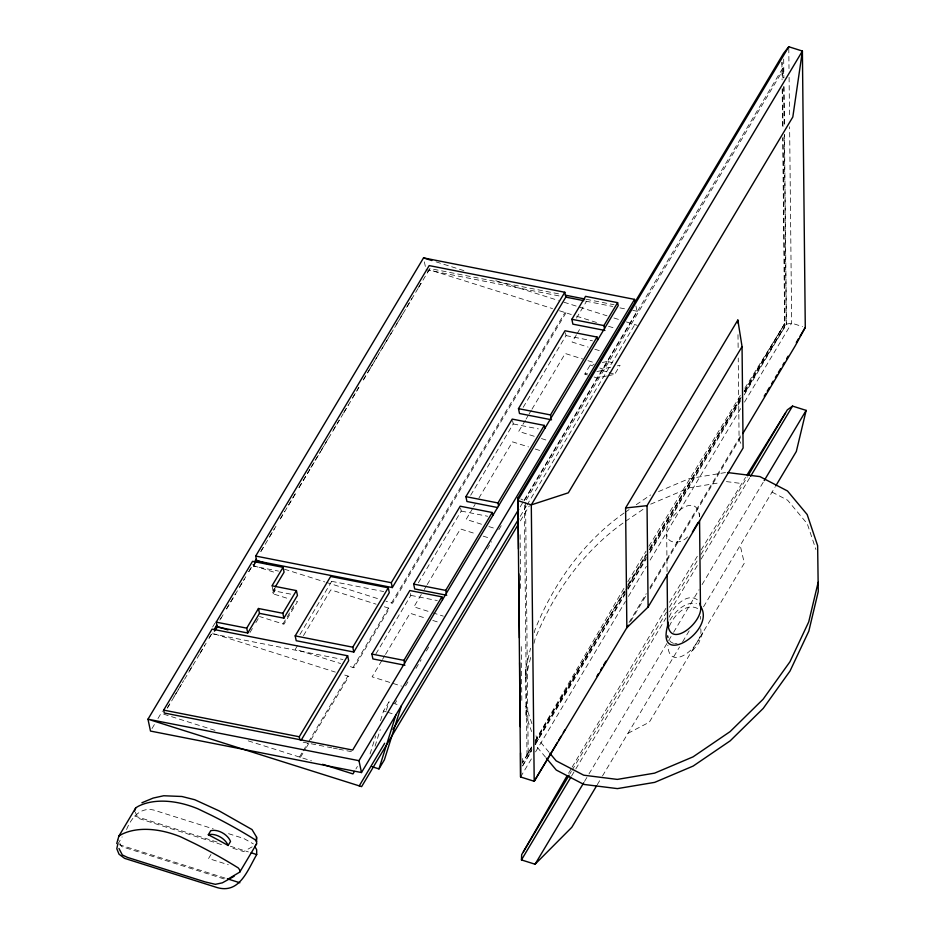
<?xml version="1.0" encoding="UTF-8"?>
<svg xmlns="http://www.w3.org/2000/svg" width="935" height="935" viewBox="0 0 935 935"><rect width="100%" height="100%" fill="white"/><g stroke="black" fill="none" stroke-linecap="round" stroke-linejoin="round"><path stroke-width="0.7" stroke-dasharray="4.67 3.51" d="M667.076 571.566L666.69 534.142C663.196 518.715 696.715 489.18 699.52 516.447M699.345 516.471L699.485 513.56M700.327 619.262L700.479 616.364M700.689 628.729C704.394 644.916 668.876 674.24 667.847 645.162M530.636 657.48L525.575 678.693L525.482 669.472L530.542 648.259M534.247 632.715L534.925 629.886C553.368 583.802 583.533 541.575 624.311 512.847M534.014 643.338L535.019 639.096C553.473 593.012 583.627 550.797 624.405 522.069M702.781 632.679L698.737 643.14L690.591 653.086M370.073 753.926L375.718 735.915M380.51 720.675L383.549 710.974L388.972 701.904L399.97 705.376M375.052 746.235L380.276 729.604M386.365 710.214L388.972 701.904M744.19 391.707L785.049 322.984L783.098 137.001M669.191 617.158C672.978 606.721 688.289 590.604 698.901 601.147M669.296 626.38C673.539 616.107 685.624 602.245 697.697 608.556M531.618 746.913L522.478 762.866L531.466 747.825M535.136 740.789L624.253 587.799M522.431 758.507L522.513 766.01L531.653 750.057M535.159 743.921L625.012 589.716M568.562 773.268L571.414 768.371M572.126 767.144L665.895 608.358M627.864 581.687L646.003 551.194M627.888 584.831L646.038 554.326M648.902 546.309L741.069 394.278M649.661 548.237L741.104 397.422M151.984 728.564L154.976 723.55M157.968 718.536L162.468 711.009M212.631 627.023L214.886 623.259M167.26 708.04L170.24 703.062M173.957 696.832L183.634 680.633M189.595 670.664L193.311 664.434M200.008 653.226L204.473 645.746M208.937 638.266L212.666 632.037L213.075 633.988L342.97 659.514M219.795 620.104L221.279 617.614M226.469 608.93L235.363 594.041M239.816 586.596L244.257 579.151M248.71 571.694L253.151 564.249L253.56 566.201L278.525 571.098M260.795 551.451L264.535 545.198M269.771 536.433L274.259 528.918M280.243 518.902L284.731 511.398M288.471 505.134L295.203 493.867M298.931 487.602L310.151 468.832M310.899 467.582L320.623 451.301M321.371 450.051L328.851 437.533M333.339 430.018L339.323 420.002M343.811 412.487L348.299 404.984M352.775 397.468L358.759 387.452M363.248 379.937L369.231 369.921M369.979 368.671L379.703 352.401M380.451 351.151L393.167 329.868M396.159 324.854L403.628 312.337M406.62 307.323L411.856 298.569M418.588 287.302L422.328 281.038M427.564 272.272L429.808 268.52L561.129 294.338M167.435 707.959L181.577 684.291M184.557 679.301L199.435 654.383M200.183 653.133L206.132 643.175M209.113 638.184L212.093 633.205L335.349 672.101M220.707 618.783L223.664 613.816M226.632 608.849L245.905 576.579M248.874 571.624L252.579 565.418L276.409 572.933M260.97 551.37L277.426 523.822M280.418 518.82L296.126 492.523M299.106 487.521L343.238 413.656M343.986 412.405L360.431 384.858M363.423 379.855L379.131 353.559M382.123 348.556L418.015 288.459M418.763 287.209L429.235 269.677L552.538 308.597M253.163 565.605L255.699 561.374M253.56 565.722L254.823 563.606M253.56 566.201L255.454 563.022M117.775 844.223L122.169 836.872M126.564 829.509C131.04 818.382 140.016 806.847 153.504 810.002L213.238 828.854M290.668 594.122L273.043 590.663L274.516 588.197M275.042 588.594L272.097 593.526L289.628 599.054M249.984 632.492L252.917 627.584M255.851 622.663L258.785 617.754M273.078 593.83L276.012 588.91M282.978 623.926L294.396 604.816M299.913 634.538L331.691 581.336L331.177 578.905M297.552 645.547L295.331 649.264L340.632 663.558M303.466 635.648L330.803 589.868L376.115 604.174M210.971 854.485L208.563 858.517L228.315 864.746M299.481 757.034L302.461 752.056M303.209 750.805L307.673 743.337M308.421 742.086L347.855 676.052M352.998 667.461L388.469 608.066M391.508 602.981L565.009 312.535M300.462 757.35L305.675 748.619M306.423 747.381L310.139 741.151M310.887 739.901L348.837 676.356L342.303 674.299M565.979 312.839L392.49 603.285L385.945 601.228M375.882 653.939L410.851 595.385L409.822 590.534M418.389 582.774L461.224 511.071L460.195 506.209M470.667 495.246L513.257 423.952L512.485 420.318M523.191 407.321L566.026 335.607L565.254 331.972M576.486 318.11L586.584 301.199M381.784 660.624L372.107 676.823L401.524 686.103M382.532 659.374L384.764 655.634M385.512 654.395L410.068 613.278L426.103 618.351M421.299 594.485L413.913 606.85L431.292 612.331M424.245 589.541L426.465 585.824M427.201 584.597L460.429 528.953L476.476 534.025M472.865 508.137L466.144 519.392L482.191 524.453M473.613 506.887L475.109 504.386M478.849 498.133L512.474 441.846L528.509 446.907M525.365 420.259L518.715 431.386L534.762 436.458M526.101 419.032L528.31 415.315M529.058 414.088L531.267 410.371M532.003 409.133L565.243 353.5L582.622 358.993M576.416 334.788L572.091 342.035L588.127 347.107M577.14 333.585L580.74 327.542M587.542 374.947L584.796 374.082L590.219 365.001L594.251 364.159M355.908 768.956L357.392 766.466M395.154 703.249L396.639 700.771M405.533 685.881L408.501 680.902M415.946 668.443L421.159 659.724M426.372 651.005L429.34 646.015M487.205 549.161L491.635 541.739M498.822 529.713L501.803 524.699M520.187 506.863L637.039 311.238L635.917 305.967M524.313 500.739L782.385 68.722L782.011 62.142M596.904 371.557L602.28 370.447L607.703 361.366L613.196 363.096M526.3 499.874L783.624 69.108L782.385 68.722L782.49 78.891M520.222 516.365L526.218 506.338M526.966 505.087L634.795 324.574M520.374 520.877L529.35 505.835M607.925 375.741L614.657 374.351L620.08 365.269L617.38 365.83M531.957 749.134L528.217 755.398L526.978 755.012L531.466 747.497M535.206 741.233L624.966 590.967M627.958 585.953L646.658 554.642M649.65 549.64L740.906 396.861M744.646 390.608L785.049 322.984L786.277 323.37L744.389 393.495M535.206 741.548L625.094 591.084M625.842 589.821L646.062 555.974M649.813 549.698L741.186 396.72M534.949 744.131L626.953 590.102M627.701 588.851L646.401 557.54M650.141 551.276L740.649 399.759M522.513 766.01L531.501 750.969M535.241 744.692L625.129 594.228M628.121 589.202L646.097 559.118M649.848 552.842L741.221 399.864M744.225 394.85L786.452 324.141L784.477 134.804M520.585 776.973L531.816 758.168M535.556 751.904L625.422 601.462M628.425 596.448L646.389 566.353M650.141 560.088L740.754 408.396M744.494 402.132L791.676 323.148L789.619 126.763M629.068 622.441L646.249 593.678M649.989 587.425L741.081 434.927M630.587 621.471L646.307 595.174M650.047 588.91L741.338 436.072M569.847 773.981L571.343 771.469M572.091 770.218L666.468 612.226M669.472 607.212L697.931 559.562M700.923 554.537L747.369 476.803M571.624 775.933L665.977 617.965M669.729 611.7L697.44 565.313M701.18 559.048L750.606 476.301M584.492 781.473L588.232 775.208M588.98 773.958L672.849 633.544M673.597 632.294L699.064 589.669M702.056 584.655L763.463 481.852M597.243 784.745L601.731 777.219M602.491 775.968L679.593 646.891M682.585 641.878L690.065 629.348M703.541 606.803L774.998 487.17M669.542 602.257L697.463 556.009M701.156 549.932L745.546 477.399M744.809 388.212L784.64 323.989M744.844 391.356L784.664 327.133L782.688 137.983M669.916 620.022C675.549 611.151 685.039 601.567 696.47 603.367M687.541 536.924C681.954 543.305 667.45 545.444 666.69 534.142M625.503 512.041L629.091 509.598M636.256 504.713L650.585 494.954M625.597 521.251L644.706 508.231M252.146 846.841L243.638 851.575L229.788 847.203M627.958 733.321L649.311 722.194L744.318 563.15L740.204 545.421M658.532 491.576L689.048 478.662L726.331 472.397M650.678 504.164L689.142 487.871L719.26 482.811M602.315 362.488L607.703 361.366M610.66 367.233L602.584 368.904L599.838 368.039M584.796 374.082L587.484 373.521M606.581 376.022L597.173 377.985L593.047 376.676M786.452 324.141L791.676 323.148L802.557 326.584M674.673 643.514L677.08 643.724M726.425 481.607L741.759 483.524M586.175 299.258L614.038 304.74M426.044 269.771L560.053 296.115M585.707 301.152L612.799 306.481M619.928 307.884L627.058 309.286M632.761 310.408L637.039 311.238M566.026 335.607L592.498 340.819M513.257 423.952L538.338 428.884M461.224 511.071L487.696 516.272M410.851 595.385L437.323 600.597M331.691 581.336L383.666 591.551M303.15 742.191L325.988 746.679M327.414 746.96L331.703 747.801M333.129 748.082L337.406 748.923M338.832 749.204L353.114 752.009M436.037 261.847L465.233 271.056M495.807 280.71L558.347 300.451M563.91 302.204L606.99 315.796M613.944 317.993L619.508 319.747M626.45 321.944L637.179 325.322M559.469 310.782L571.262 314.511M576.544 316.17L596.495 322.47M608.521 326.268L615.207 328.372M594.812 349.211L600.165 350.894M587.963 360.676L593.316 362.359M590.219 365.001L592.965 365.865M602.28 370.447L607.773 372.177M609.153 372.609L614.657 374.351M541.447 438.562L548.132 440.677M535.194 449.022L541.879 451.126M488.876 526.569L495.562 528.672M483.161 536.129L489.846 538.244M432.625 612.752L443.319 616.13M284.509 569.216L324.807 581.932M326.198 582.365L380.393 599.475M432.788 620.454L439.473 622.57M384.355 606.768L389.451 608.381L353.968 667.765L348.872 666.164M296.535 601.24L297.505 601.544L283.959 624.229L259.521 616.527M383.549 710.974L386.295 711.851M387.674 712.283L394.547 714.445M163.719 714.188L214.98 730.364M248.219 740.859L311.519 760.833M228.526 833.681L243.813 838.496L253.397 843.919M134.617 816.01L217.867 842.283M230.349 846.222L248.383 851.914M221.478 844.585L138.392 818.359L135.201 812.235M119.154 844.667L225.99 878.374M224.014 878.912L121.538 846.572L117.716 839.221M520.865 498.974L523.168 500.155M772.053 492.091L787.574 500.19L807.267 523.752L815.916 549.5M673.469 643.397L670.594 641.831L668.642 639.131L667.742 635.484L667.777 638.243M549.009 752.254L536.48 737.259L535.112 733.192M545.526 757.186L536.573 746.469L535.206 742.413M740.812 443.33L739.094 439.836L738.241 358.035M531.922 723.713L526.008 706.1L526.101 715.31L531.571 731.567M424.373 261.858L425.483 267.13M272.015 585.801L273.043 590.663M525.482 669.472L526.101 715.31M788.789 48.199L789 68.571M789.093 77.301L789.526 118.032M783.682 59.069L783.881 78.002M783.974 86.745L784.383 126.061M783.624 69.108L783.705 77.827M783.799 86.546L784.231 127.23M784.301 134.488L786.277 323.37M782.595 89.059L783.016 129.743M781.894 62.411L782.081 79.849M782.174 88.568L782.595 129.264M737.995 334.672L738.147 349.269M525.575 502.586L528.217 755.398M524.36 505.099L526.978 755.012M520.094 534.715L520.678 591.387M521.262 646.611L521.859 703.284"/><path stroke-width="1.4" d="M628.343 625.235L534.201 781.274L520.585 776.973L520.596 752.92M596.495 785.996L571.834 827.276L535.065 864.221L521.45 859.919L521.66 854.648L569.099 775.232M699.567 520.76L700.455 605.693C704.371 621.985 667.941 651.333 667.87 621.915M742.834 433.571L795.217 345.88L805.28 327.437L802.394 51.051L788.778 46.75L783.624 53.248L517.932 498.039L520.585 776.973M117.775 844.223L116.793 848.711L119.025 854.204L124.612 858.365L214.921 886.859C238.974 895.508 247.085 871.221 256.704 854.543L256.669 849.74L254.706 846.245M116.735 843.557L118.909 836.03L135.762 807.817L138.181 806.344A74.975 46.68 30.9 0 1 197.799 808.763L211.263 815.238A338.914 210.994 30.9 0 1 250.709 837.012L255.161 839.759L256.576 841.745L256.599 843.896L239.746 872.11L228 879.11M818.16 582.33L808.717 621.915L789.946 661.781L763.124 699.205L730.083 731.626L693.069 756.847L654.605 773.14L617.31 779.404L583.744 775.208L556.161 760.833L549.897 753.329M748.117 475.541L787.352 409.857L792.541 406.094L806.157 410.395L796.328 451.465L775.734 485.943M372.095 766.735L378.967 768.909L395.926 714.889M401.349 705.808L384.39 759.828L378.967 768.909M134.57 811.007L135.762 807.817M697.942 522.677L692.414 532.097M668.315 623.341C653.542 670.126 717.133 630.996 700.514 606.196M523.413 851.727L567.136 775.711M635.368 303.337L634.526 299.375L423.532 257.896L147.975 719.202L150.488 731.065L361.483 772.544L518.691 509.365M604.922 330.441L572.875 324.141L571.846 319.291L585.555 296.348L617.603 302.648L618.222 305.558L352.694 750.069L164.291 713.019L163.672 710.109L212.046 629.126L347.645 655.786L348.673 660.636L301.047 740.38M215.845 629.337L217.236 627.011L216.207 622.149L252.543 561.339L283.048 567.335L284.076 572.197L275.252 586.97M255.699 556.056L429.188 265.598L564.798 292.258L565.815 297.12L392.326 587.566L256.716 560.907L255.699 556.056L391.298 582.715L392.326 587.566M214.057 629.711L216.827 625.071M254.413 562.134L256.307 558.966M214.758 629.898L216.838 626.415M214.454 631.183L217.236 626.532M255.454 562.554L256.716 560.439M218.626 627.28L247.752 633.007L246.723 628.145L258.457 608.498L282.861 613.29L283.889 618.152L259.486 613.348L258.457 608.498M283.048 567.335L272.015 585.801L296.418 590.604L297.447 595.455L283.889 618.152M247.752 633.007L259.486 613.348M282.861 613.29L296.418 590.604M295.191 635.87L330.663 576.474L388.259 587.799L389.287 592.661L353.804 652.046L296.22 640.72L295.191 635.87L352.775 647.195L353.804 652.046M208.318 834.756L210.726 830.724A13.604 8.473 30.9 0 1 230.524 841.465L228.117 845.497A13.604 8.473 30.9 0 0 208.318 834.756A338.914 210.994 30.9 0 1 228.117 845.497M299.89 739.678L299.27 736.768L347.645 655.786M352.775 647.195L388.259 587.799M391.298 582.715L564.798 292.258M404.949 665.229L372.901 658.93L371.873 654.068L409.822 590.534L441.869 596.834L442.489 599.744M446.743 595.256L414.696 588.957L413.667 584.094L460.195 506.209L492.242 512.509L492.862 515.419M497.584 507.53L466.939 501.499L465.91 496.649L512.228 419.102L544.275 425.402L544.895 428.312M551.545 419.803L519.498 413.504L518.481 408.642L564.997 330.756L597.044 337.056L597.664 339.966M404.539 663.277L403.92 660.367L441.869 596.834M446.334 593.316L445.714 590.394L492.242 512.509M498.565 505.858L497.958 502.948L544.275 425.402M551.136 417.851L550.528 414.941L597.044 337.056M604.513 328.501L603.893 325.59L617.603 302.648M361.483 772.544L358.97 760.681L634.526 299.375M354.435 771.433L352.951 773.911L322.563 764.316M788.778 46.75L517.686 500.576L531.302 504.877L568.328 492.815L792.822 116.992L802.394 51.051L531.302 504.877L534.201 781.274L557.353 742.507M359.239 785.879L384.694 743.255M392.934 729.464L518.726 518.867M518.119 524.64L361.623 786.627L147.975 719.202L358.97 760.681M625.597 507.974L737.844 320.062L742.051 346.616L743.103 447.982L648.107 607.037L626.847 627.736L625.597 507.974L647.043 505.66L742.051 346.616M558.85 740.006L561.093 736.254M563.326 732.502L564.822 730.001M596.951 676.215L598.435 673.714M600.679 669.963L602.175 667.461M603.671 664.96L605.915 661.209M764.222 396.183L765.718 393.682M767.203 391.181L769.447 387.429M771.691 383.689L773.175 381.188M775.419 377.436L776.915 374.935M778.411 372.434L780.643 368.682M782.887 364.942L784.383 362.441M786.615 358.689L788.111 356.188M796.328 342.444L798.56 338.692M800.056 336.191L805.28 327.437M521.45 859.919L570.876 777.184M750.606 476.301L792.541 406.094M535.065 864.221L583.744 782.735M764.211 480.602L806.157 410.395M747.053 474.945L785.564 412.849M255.793 844.819L256.599 843.896M118.909 836.03L121.328 834.546A74.975 46.68 30.9 0 1 180.958 836.965L194.422 843.452A338.914 210.994 30.9 0 1 233.855 865.214L238.308 867.96L239.722 869.947L239.746 872.11M234.124 876.294L222.343 882.839L215.342 884.323L205.221 881.927L127.37 857.36L122.345 854.976L118.967 848.477M141.898 802.768L153.211 798.058L163.707 795.755L181.893 796.491L194.831 799.752L219.129 810.879L252.018 829.555L256.541 837.047L256.564 839.139M727.734 472.572L759.91 476.593L787.48 490.968L807.174 514.542L817.634 545.701L818.265 591.539L808.822 631.137L790.04 671.003L763.217 708.414L730.177 740.847L693.162 766.057L654.699 782.361L617.404 788.614L583.837 784.418L556.267 770.043L546.414 758.262M565.406 295.18L584.784 298.99M565.815 297.12L583.814 300.661M571.846 319.291L603.893 325.59M518.481 408.642L550.528 414.941M465.91 496.649L497.958 502.948M413.667 584.094L445.714 590.394M216.207 622.149L246.723 628.145M371.873 654.068L403.92 660.367M163.672 710.109L299.27 736.768M423.532 257.896L431.876 260.538M255.734 560.135L266.44 563.513M216.254 626.228L227.988 629.933M251.164 852.79L256.704 854.543M227.369 878.818L239.863 882.757M699.859 603.262L700.455 605.693M737.844 320.062L737.867 322.984M667.111 574.441L667.648 626.275M647.043 505.66L648.107 607.037M517.932 498.039L518.457 549.02M518.715 573.774L519.392 637.857M519.65 662.623L520.316 726.705M256.541 837.047L256.576 841.745"/></g></svg>
